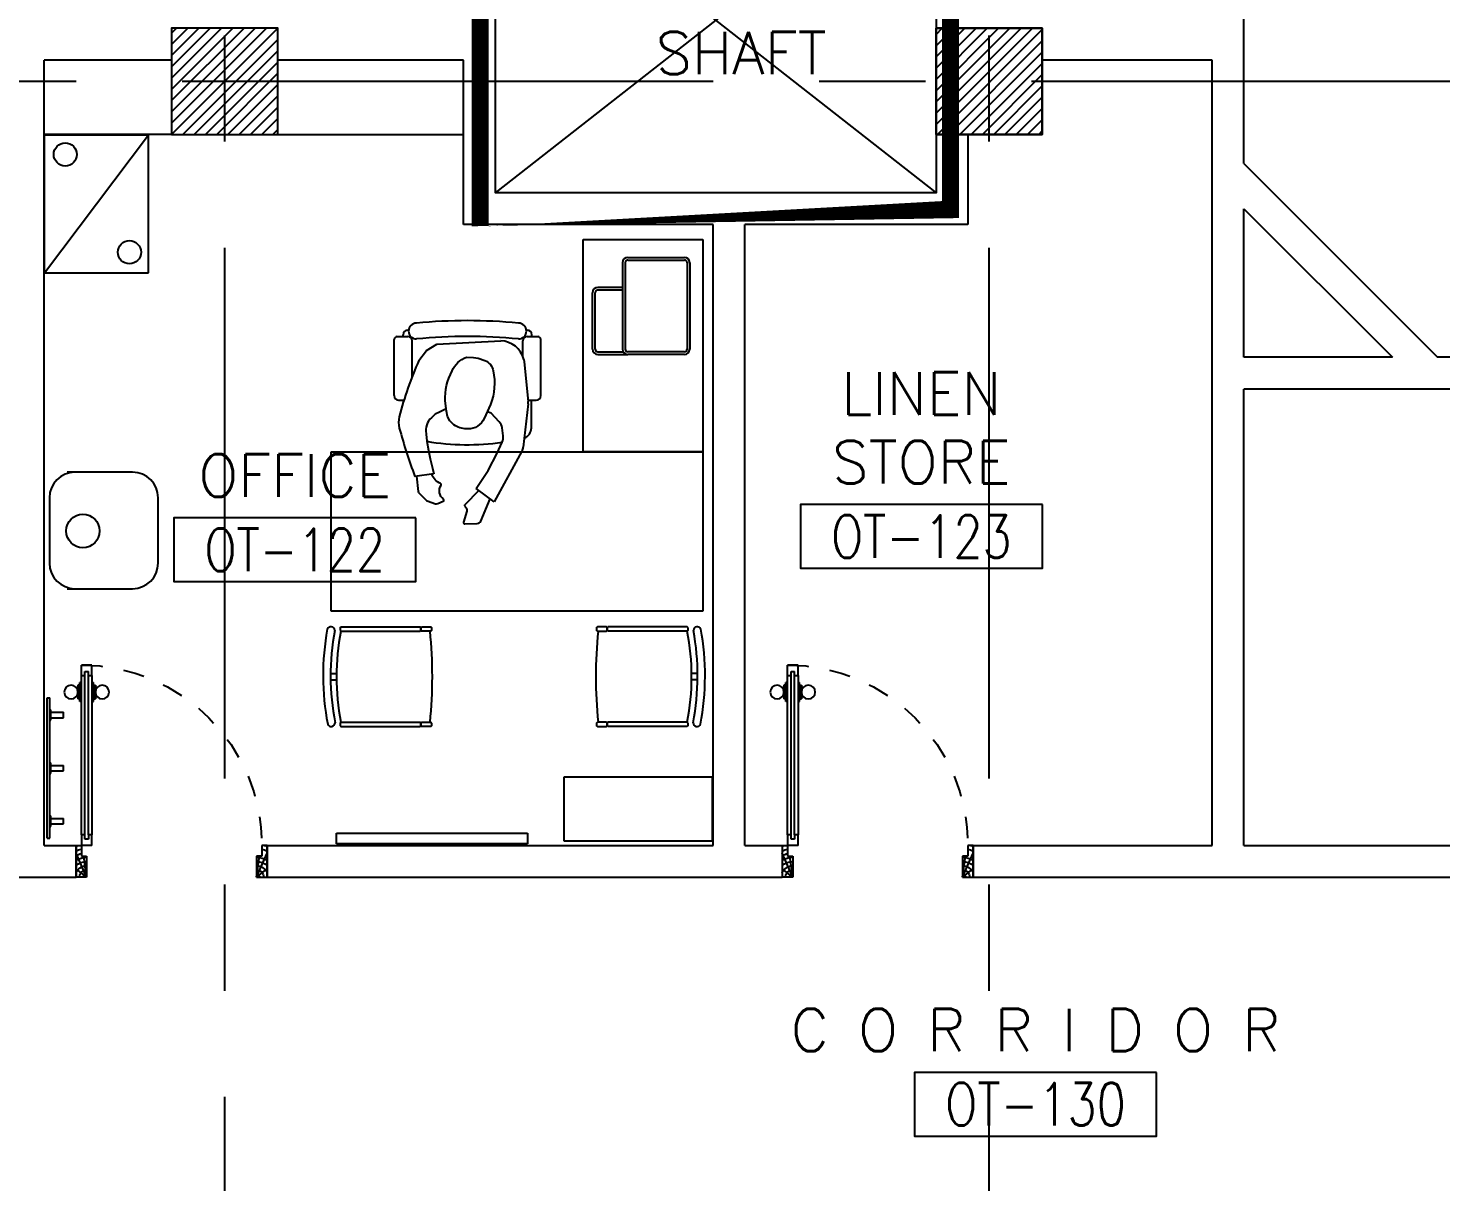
# Model space of a CAD drawing. Extents: x 275967.8 to 276060, y 57291.9 to 57371.4.
# Drawn here: x 275991.81 to 275998.46, y 57338 to 57343.43 of the extents above; entities that cross this region are included whole.
import ezdxf
from ezdxf.enums import TextEntityAlignment as Align

# ---------------------------------------------------------------- set-up
doc = ezdxf.new("R2010")
doc.units = 0
doc.header["$MEASUREMENT"] = 0
for name, pattern in [('CENTERX2', [4, 2.5, -0.5, 0.5, -0.5]), ('DASHED', [0.75, 0.5, -0.25]), ('HIDDEN', [0.375, 0.25, -0.125])]:
    doc.linetypes.add(name, pattern=pattern)
doc.layers.get('0').update_dxf_attribs({"linetype": 'CONTINUOUS'})
for name, color, linetype in [('AXES', 11, 'CENTERX2'), ('COL', 5, 'CONTINUOUS'), ('DOOR', 7, 'CONTINUOUS'), ('FireCompart', 7, 'DASHED'), ('HAT', 8, 'CONTINUOUS'), ('NON-MEDICAL', 5, 'CONTINUOUS'), ('RM-BOX', 4, 'CONTINUOUS'), ('RM-NAME', 2, 'CONTINUOUS'), ('RM-NO', 2, 'CONTINUOUS'), ('SHAFT', 3, 'CONTINUOUS'), ('TXT1', 2, 'CONTINUOUS'), ('WALL', 2, 'CONTINUOUS')]:
    doc.layers.add(name, color=color, linetype=linetype)
doc.styles.add('ROMANS', font='ROMANS.shx', dxfattribs={"width": 0.6})
doc.styles.add('TTXT', font='swisse.ttf', dxfattribs={"width": 0.6})

# ---------------------------------------------------------------- blocks, each defined once
blk = doc.blocks.new('*X657')
at = {"color": 0}
for p, q in [((42139.22208648524, 162736.2836178509), (42592.672442446, 163189.7339738117)), ((42139.22208648524, 162789.3166264399), (42539.63943385701, 163189.7339738117)), ((42139.22208648524, 162842.3496350289), (42486.60642526802, 163189.7339738117)), ((42139.22208648524, 162895.3826436179), (42433.57341667903, 163189.7339738117)), ((42139.22208648523, 162948.4156522069), (42380.54040809003, 163189.7339738117)), ((42139.22208648523, 163001.4486607959), (42327.50739950105, 163189.7339738117)), ((42139.22208648523, 163054.4816693848), (42274.47439091205, 163189.7339738117)), ((42139.22208648522, 163107.5146779738), (42221.44138232306, 163189.7339738117)), ((42139.22208648522, 163160.5476865628), (42168.40837373407, 163189.7339738117)), ((42145.70545103499, 162689.7339738117), (42639.22208648516, 163183.2506092618)), ((42198.73845962399, 162689.7339738117), (42639.22208648516, 163130.2176006729)), ((42251.77146821297, 162689.7339738117), (42639.22208648516, 163077.1845920839)), ((42304.80447680197, 162689.7339738117), (42639.22208648517, 163024.1515834949)), ((42357.83748539096, 162689.7339738117), (42639.22208648517, 162971.1185749059)), ((42410.87049397995, 162689.7339738117), (42639.22208648517, 162918.0855663169)), ((42463.90350256894, 162689.7339738117), (42639.22208648518, 162865.0525577279)), ((42516.93651115793, 162689.7339738117), (42639.22208648518, 162812.0195491389)), ((42569.96951974692, 162689.7339738117), (42639.22208648518, 162758.9865405499)), ((42623.00252833591, 162689.7339738117), (42639.22208648518, 162705.953531961))]:
    blk.add_line(p, q, dxfattribs=at)
blk = doc.blocks.new('*X656')
at = {"color": 0}
for p, q in [((38539.2220864853, 162742.5282019024), (38986.42785839461, 163189.7339738117)), ((38539.2220864853, 162795.5612104913), (38933.39484980562, 163189.7339738117)), ((38539.22208648529, 162848.5942190803), (38880.36184121663, 163189.7339738117)), ((38539.22208648529, 162901.6272276693), (38827.32883262764, 163189.7339738117)), ((38539.22208648529, 162954.6602362583), (38774.29582403864, 163189.7339738117)), ((38539.22208648529, 163007.6932448473), (38721.26281544965, 163189.7339738117)), ((38539.22208648529, 163060.7262534363), (38668.22980686066, 163189.7339738117)), ((38539.22208648528, 163113.7592620253), (38615.19679827167, 163189.7339738117)), ((38539.22208648528, 163166.7922706143), (38562.16378968268, 163189.7339738117)), ((38539.22208648531, 162689.4951933134), (39039.22208648521, 163189.4951933133)), ((38592.49387557259, 162689.7339738117), (39039.22208648522, 163136.4621847243)), ((38645.52688416158, 162689.7339738117), (39039.22208648522, 163083.4291761353)), ((38698.55989275057, 162689.7339738117), (39039.22208648523, 163030.3961675463)), ((38751.59290133957, 162689.7339738117), (39039.22208648523, 162977.3631589573)), ((38804.62590992855, 162689.7339738117), (39039.22208648524, 162924.3301503684)), ((38857.65891851755, 162689.7339738117), (39039.22208648524, 162871.2971417794)), ((38910.69192710653, 162689.7339738117), (39039.22208648524, 162818.2641331904)), ((38963.72493569553, 162689.7339738117), (39039.22208648524, 162765.2311246014)), ((39016.75794428452, 162689.7339738117), (39039.22208648524, 162712.1981160124))]:
    blk.add_line(p, q, dxfattribs=at)
blk = doc.blocks.new('COL50')
at = {"layer": 'COL'}
blk.add_lwpolyline([(-249.9999999999709, 250), (-249.9999999999418, -250), (250, -250), (249.9999999999709, 250)], close=True, dxfattribs=at)
blk = doc.blocks.new('RM1')
at = {"layer": 'RM-BOX'}
blk.add_lwpolyline([(569.8908462408872, -200), (-569.890846240829, -200), (-569.8908462407999, -500), (569.8908462407999, -500)], close=True, dxfattribs=at)
at = {"layer": 'RM-NAME', "style": 'ROMANS'}
for tag, p in [('ROOMNAME1', (-5.820766091346741e-11, 323.8095238095266)), ('ROOMNAME2', (0, 0))]:
    blk.add_attdef(tag, text='', height=200, dxfattribs=at).set_placement(p, align=Align.MIDDLE)
at = {"layer": 'RM-NO', "style": 'ROMANS', "width": 0.8}
blk.add_attdef('ROOMNO', text='', height=200, dxfattribs=at).set_placement((0, -350), align=Align.MIDDLE)
blk = doc.blocks.new('DOOR90')
at = {"layer": 'DOOR', "color": 0, "linetype": 'ByBlock'}
for p, q in [((-150, 0), (-150, -25)), ((-150, 0), (0, 0)), ((0, -50), (0, 0)), ((-1000, -25), (-1000, -75)), ((-1000, -75), (-1000, -25)), ((-950, -25), (-1000, -25)), ((-970, -42), (-970, -58)), ((-950, -41.9999999999709), (-970, -41.9999999999709)), ((-950, -58), (-970, -58)), ((-950, -25), (-950, -41.9999999999709)), ((-950, -58), (-950, -75)), ((-917.6424572214019, -25), (-917.6424572214019, -17.79999999995925)), ((-827.6424572214019, -17.79999999995925), (-917.6424572214019, -17.79999999995925)), ((-905.042457221396, -17.79999999995925), (-905.042457221396, -8.799999999959255)), ((-905.042457221396, -8.799999999959255), (-840.2424572214077, -8.799999999959255)), ((-905.042457221396, -17.79999999995925), (-840.2424572214077, -17.79999999995925)), ((-840.2424572214077, -17.79999999995925), (-840.2424572214077, -8.799999999959255)), ((-827.6424572214019, -25), (-827.6424572214019, -17.79999999995925)), ((-200, -42), (-200, -25)), ((-200, -25), (-150, -25)), ((-180, -42), (-200, -42)), ((-200, -75), (-200, -58)), ((-200, -58), (-180, -58)), ((-180, -58), (-180, -42)), ((-150, -75), (-150, -25)), ((-150, -25), (-100, -25)), ((-100, -25), (-100, -50)), ((-100, -50), (0, -50)), ((-950, -75), (-1000.000000000029, -74.99999999947613)), ((-917.6424572214019, -75), (-917.6424572214019, -82.20000000004075)), ((-827.6424572214019, -82.20000000004075), (-917.6424572214019, -82.20000000004075)), ((-905.042457221396, -82.20000000004075), (-905.042457221396, -91.20000000004075)), ((-905.042457221396, -82.20000000004075), (-840.2424572214077, -82.20000000004075)), ((-905.042457221396, -91.20000000004075), (-840.2424572214077, -91.20000000004075)), ((-840.2424572214077, -82.20000000004075), (-840.2424572214077, -91.20000000004075)), ((-827.6424572214019, -75), (-827.6424572214019, -82.20000000004075)), ((-150, -75), (-200, -75)), ((-100, -850), (0, -850)), ((-100, -875), (-100, -850)), ((0, -850), (0, -900)), ((-150, -900), (-150, -875)), ((-150, -875), (-100, -875)), ((0, -900), (-150, -900)), ((-150, -900), (0, -900))]:
    blk.add_line(p, q, dxfattribs=at)
at = {"layer": 'DOOR', "color": 9, "linetype": 'ByBlock'}
for p, q in [((0, -50), (-113.7099299924448, 0)), ((0, -50), (-40.1457343158545, 0)), ((0, -50), (-100, -36.64271395650576)), ((0, -850), (-113.7099299924448, -900)), ((0, -850), (-100, -863.3572860434942)), ((0, -850), (-40.1457343158545, -900))]:
    blk.add_line(p, q, dxfattribs=at)
at = {"layer": 'DOOR', "linetype": 'ByBlock'}
for p, q in [((-200, -25), (-950, -25)), ((-200, -42), (-950, -41.9999999999709)), ((-200, -58), (-950, -58)), ((-950, -75), (-200, -75))]:
    blk.add_line(p, q, dxfattribs=at)
at = {"layer": 'DOOR', "color": 0, "linetype": 'ByBlock'}
for centre in [(-872.6424572214019, 23.53094421501737), (-872.6424572214019, -123.5309442149592)]:
    blk.add_circle(centre, 32.39999999998526, dxfattribs=at)
at = {"layer": 'DOOR', "color": 9, "linetype": 'ByBlock'}
for centre, radius, start, end in [((0, -50), 154.4019578127773, 161.1052885486658, 166.2857707776672), ((0, -50), 134.4019578127773, 158.1598493927677, 169.2800236453784), ((0, -50), 94.40195781277725, 148.0181880328085, 180), ((0, -50), 74.40195781277725, 137.7764264164989, 180), ((0, -50), 114.4019578127773, 154.0838418822192, 167.37742587102), ((0, -50), 54.40195781277725, 113.2073828924446, 180), ((0, -50), 34.40195781277725, 90, 180), ((0, -50), 14.40195781277725, 90, 180), ((0, -850), 94.40195781277725, 180, 211.9818119671915), ((0, -850), 74.40195781277725, 180, 222.2235735835011), ((0, -850), 54.40195781277725, 180, 246.7926171075554), ((0, -850), 34.40195781277725, 180, 270), ((0, -850), 14.40195781277725, 180, 270), ((0, -850), 154.4019578127773, 193.7142292223328, 198.8947114513342), ((0, -850), 134.4019578127773, 190.7199763546216, 201.8401506072323)]:
    blk.add_arc(centre, radius, start, end, dxfattribs=at)
at = {"layer": 'DOOR', "linetype": 'HIDDEN', "ltscale": 0.5}
blk.add_arc((-149.9999999997381, -24.99999999948341), 850.0000000002619, 180, 270, dxfattribs=at)

msp = doc.modelspace()

# ---------------------------------------------------------------- linework, layer by layer
at = {"layer": 'AXES'}
for p, q in [((275992.7354987894, 57291.89863323942), (275992.7354987894, 57370.71130836655)), ((275996.3354987894, 57291.89863323942), (275996.3354987894, 57370.71130836655)), ((275968.5354987894, 57343.18292688339), (276036.5754987894, 57343.18292688339))]:
    msp.add_line(p, q, dxfattribs=at)
at = {"layer": 'FireCompart', "const_width": 0.08}
msp.add_lwpolyline([(275996.1537754723, 57342.57861673608), (275993.9393294027, 57342.57861673606), (275993.9393294028, 57344.35077359622), (275996.1537754723, 57344.35077359621), (275996.1537754723, 57342.57861673608)], close=True, dxfattribs=at)
at = {"layer": 'NON-MEDICAL'}
for p, q in [((275991.8872088684, 57342.27998013739), (275992.3772088684, 57342.92998013739)), ((275991.8872088684, 57342.27998013739), (275991.8872088684, 57342.92998013739)), ((275991.8872088684, 57342.92998013739), (275992.3772088684, 57342.92998013739)), ((275992.3772088684, 57342.27998013739), (275992.3772088684, 57342.92998013739)), ((275994.4240484354, 57342.43751547168), (275994.9865484354, 57342.43751547168)), ((275994.4240484354, 57341.43751547168), (275994.4240484354, 57342.43751547168)), ((275994.9865484354, 57342.43751547168), (275994.9865484354, 57341.43751547168)), ((275994.6089981709, 57342.32839627482), (275994.6089981709, 57341.92089627482)), ((275994.6089981709, 57342.32839627482), (275994.6089981709, 57341.92089627482)), ((275994.6214981709, 57342.32839627482), (275994.6214981709, 57341.92089627482)), ((275994.6214981709, 57342.32839627482), (275994.6214981709, 57341.92089627482)), ((275994.6339981708, 57342.35339627483), (275994.9002481709, 57342.35339627483)), ((275994.6339981708, 57342.35339627483), (275994.9002481709, 57342.35339627483)), ((275994.6339981708, 57342.34089627482), (275994.9002481709, 57342.34089627482)), ((275994.6339981708, 57342.34089627482), (275994.9002481709, 57342.34089627482)), ((275994.9127481708, 57342.32839627482), (275994.9127481708, 57341.92089627482)), ((275994.9127481708, 57342.32839627482), (275994.9127481708, 57341.92089627482)), ((275994.9252481709, 57342.32839627482), (275994.9252481709, 57341.92089627482)), ((275994.9252481709, 57342.32839627482), (275994.9252481709, 57341.92089627482)), ((275991.8872088684, 57342.27998013739), (275992.3772088684, 57342.27998013739)), ((275994.4677481709, 57341.92089627482), (275994.4677481709, 57342.18714627482)), ((275994.4677481709, 57341.92089627482), (275994.4677481709, 57342.18714627482)), ((275994.4802481708, 57341.92089627482), (275994.4802481708, 57342.18714627482)), ((275994.4802481708, 57341.92089627482), (275994.4802481708, 57342.18714627482)), ((275994.6089981709, 57342.21214627483), (275994.4927481709, 57342.21214627483)), ((275994.6089981709, 57342.21214627483), (275994.4927481709, 57342.21214627483)), ((275994.6089981709, 57342.19964627482), (275994.4927481709, 57342.19964627482)), ((275994.6089981709, 57342.19964627482), (275994.4927481709, 57342.19964627482)), ((275993.5480173438, 57341.98094211581), (275993.597384527, 57341.98094211581)), ((275993.5760133475, 57341.98094211581), (275993.5760133475, 57341.9887211946)), ((275993.5978192415, 57342.01052708853), (275993.601436336, 57342.01052708853)), ((275994.156215359, 57342.01052708853), (275994.1598324536, 57342.01052708853)), ((275994.1602671681, 57341.98094211581), (275994.2096343513, 57341.98094211581)), ((275994.1816383476, 57341.98094211581), (275994.1816383476, 57341.9887211946)), ((275993.5335133476, 57341.70235251889), (275993.5335133476, 57341.96643811957)), ((275993.6185133475, 57341.79218385516), (275993.6185133475, 57341.9598132953)), ((275993.6504454588, 57341.86823003805), (275993.6865209219, 57341.91421109993)), ((275993.6865209219, 57341.91421109993), (275993.7340862079, 57341.94408028574)), ((275993.7340862079, 57341.94408028574), (275994.0360724131, 57341.96050418975)), ((275994.1391383475, 57341.88819459096), (275994.1391383475, 57341.9598132953)), ((275994.2241383475, 57341.70235251889), (275994.2241383475, 57341.96643811957)), ((275994.4927481709, 57341.90839627483), (275994.6123475358, 57341.90839627483)), ((275994.4927481709, 57341.90839627483), (275994.6123475358, 57341.90839627483)), ((275994.9002481709, 57341.90839627483), (275994.6339981708, 57341.90839627483)), ((275994.9002481709, 57341.90839627483), (275994.6339981708, 57341.90839627483)), ((275994.1442897047, 57341.87292097379), (275994.1458006675, 57341.86094863999)), ((275994.1458006675, 57341.86094863999), (275994.1649981139, 57341.67422155204)), ((275994.4927481709, 57341.89589627482), (275994.6339981708, 57341.89589627482)), ((275994.4927481709, 57341.89589627482), (275994.6339981708, 57341.89589627482)), ((275994.9002481709, 57341.89589627482), (275994.6339981708, 57341.89589627482)), ((275994.9002481709, 57341.89589627482), (275994.6339981708, 57341.89589627482)), ((275993.5547633476, 57341.68110251889), (275993.5797373503, 57341.68110251889)), ((275994.1649281547, 57341.66271316825), (275994.1415525903, 57341.45964598842)), ((275994.1642906804, 57341.68110251889), (275994.2028883476, 57341.68110251889)), ((275994.1796324464, 57341.55073367313), (275994.1796324464, 57341.68110251889)), ((275993.7259821916, 57341.61418272735), (275993.7090999733, 57341.59809262118)), ((275993.7466943508, 57341.62490220817), (275993.7259821916, 57341.61418272735)), ((275993.7785879357, 57341.63922490394), (275993.7466943508, 57341.62490220817)), ((275993.9903413958, 57341.62027535908), (275993.9726453826, 57341.62605329954)), ((275994.0284598368, 57341.57884905539), (275993.9903413958, 57341.62027535908)), ((275993.6837732175, 57341.52336999243), (275993.6841581961, 57341.52091959157)), ((275993.6841581961, 57341.52091959157), (275993.6879663672, 57341.48717692497)), ((275994.0470744104, 57341.51282505249), (275994.0420055585, 57341.55004581461)), ((275993.6879663672, 57341.48717692497), (275993.6948341371, 57341.44346334982)), ((275993.6948341371, 57341.44346334982), (275993.7024722492, 57341.40435005785)), ((275994.019186756, 57341.431712288), (275994.0428009065, 57341.48367847137)), ((275993.236548437, 57341.43751547168), (275994.986548437, 57341.43751547168)), ((275993.236548437, 57340.68751547168), (275993.236548437, 57341.43751547168)), ((275993.7024722492, 57341.40435005785), (275993.7139403023, 57341.35986614052)), ((275993.9769485556, 57341.34892896069), (275994.019186756, 57341.431712288)), ((275994.1353115314, 57341.4400946729), (275994.0044414051, 57341.20244670135)), ((275994.9865484354, 57341.43751547168), (275994.4240484354, 57341.43751547168)), ((275994.986548437, 57341.43751547168), (275994.986548437, 57340.68751547168)), ((275994.986548437, 57341.43751547168), (275994.986548437, 57340.68751547168)), ((275992.3020197765, 57341.34127995359), (275991.9940655417, 57341.34127995359)), ((275993.7207893684, 57341.33358365864), (275993.6313662155, 57341.32167152347)), ((275993.7139403023, 57341.35986614052), (275993.7207893684, 57341.33358365864)), ((275993.9201391633, 57341.26385637674), (275993.9769485556, 57341.34892896069)), ((275994.0044414051, 57341.20244670135), (275993.9201391633, 57341.26385637674)), ((275991.9101369607, 57341.22098533063), (275991.9101369607, 57340.91303109584)), ((275992.4223143994, 57340.91303109584), (275992.4223143994, 57341.22098533063)), ((275991.9940655417, 57340.79273647287), (275992.3020197765, 57340.79273647287)), ((275994.986548437, 57340.68751547168), (275993.236548437, 57340.68751547168)), ((275993.279423815, 57340.609818998), (275993.2826746566, 57340.61306983963)), ((275993.279423815, 57340.609818998), (275993.279423815, 57340.59632068125)), ((275993.279423815, 57340.59632068125), (275993.2826746566, 57340.59306983963)), ((275993.2826746566, 57340.61306983963), (275993.6561729733, 57340.61306983963)), ((275993.2826746566, 57340.59306983963), (275993.6561729733, 57340.59306983963)), ((275993.659423815, 57340.609818998), (275993.6561729733, 57340.61306983963)), ((275993.6561729733, 57340.59306983963), (275993.659423815, 57340.59632068125)), ((275993.659423815, 57340.609818998), (275993.659423815, 57340.59632068125)), ((275994.5372529653, 57340.609818998), (275994.5405038069, 57340.61306983963)), ((275994.5372529653, 57340.609818998), (275994.5372529653, 57340.59632068124)), ((275994.5405038069, 57340.59306983964), (275994.5372529653, 57340.59632068124)), ((275994.9140021237, 57340.61306983963), (275994.5405038069, 57340.61306983963)), ((275994.9140021237, 57340.59306983964), (275994.5405038069, 57340.59306983964)), ((275994.9172529653, 57340.609818998), (275994.9140021237, 57340.61306983963)), ((275994.9172529653, 57340.59632068124), (275994.9140021237, 57340.59306983964)), ((275994.9172529653, 57340.609818998), (275994.9172529653, 57340.59632068124)), ((275993.2342140971, 57340.39376554749), (275993.2622920756, 57340.39375491632)), ((275994.9624626831, 57340.39376554749), (275994.9343847047, 57340.39375491632)), ((275993.2342025474, 57340.36326154968), (275993.2622805258, 57340.36325091851)), ((275994.9624742328, 57340.36326154968), (275994.9343962544, 57340.36325091851)), ((275991.8998313228, 57339.61731633723), (275991.8998313228, 57340.27771633723)), ((275991.8998313228, 57340.27771633723), (275991.9125313228, 57340.27771633723)), ((275991.9125313228, 57339.61731633723), (275991.9125313228, 57340.27771633723)), ((275991.9125313228, 57340.22251633723), (275991.9175313228, 57340.22251633723)), ((275991.9175313228, 57340.17251633723), (275991.9175313228, 57340.22251633723)), ((275991.9175313228, 57340.21021633723), (275991.9760313228, 57340.21021633723)), ((275991.9175313228, 57340.18481633723), (275991.9760313228, 57340.18481633723)), ((275991.9760313228, 57340.18481633723), (275991.9760313228, 57340.21021633723)), ((275991.9125313228, 57340.17251633723), (275991.9175313228, 57340.17251633723)), ((275993.279423815, 57340.159818998), (275993.2826746566, 57340.16306983963)), ((275993.279423815, 57340.159818998), (275993.279423815, 57340.14632068126)), ((275993.279423815, 57340.14632068126), (275993.2826746566, 57340.14306983963)), ((275993.2826746566, 57340.16306983963), (275993.6561729733, 57340.16306983963)), ((275993.2826746566, 57340.14306983963), (275993.6561729733, 57340.14306983963)), ((275993.659423815, 57340.159818998), (275993.6561729733, 57340.16306983963)), ((275993.6561729733, 57340.14306983963), (275993.659423815, 57340.14632068126)), ((275993.659423815, 57340.159818998), (275993.659423815, 57340.14632068126)), ((275994.5372529653, 57340.15981899801), (275994.5405038069, 57340.16306983962)), ((275994.5372529653, 57340.15981899801), (275994.5372529653, 57340.14632068126)), ((275994.5405038069, 57340.14306983963), (275994.5372529653, 57340.14632068126)), ((275994.9140021237, 57340.16306983962), (275994.5405038069, 57340.16306983962)), ((275994.9140021237, 57340.14306983963), (275994.5405038069, 57340.14306983963)), ((275994.9172529653, 57340.15981899801), (275994.9140021237, 57340.16306983962)), ((275994.9172529653, 57340.14632068126), (275994.9140021237, 57340.14306983963)), ((275994.9172529653, 57340.15981899801), (275994.9172529653, 57340.14632068126)), ((275991.9125313228, 57339.97251633723), (275991.9175313228, 57339.97251633723)), ((275991.9125313228, 57339.92251633723), (275991.9175313228, 57339.92251633723)), ((275991.9175313228, 57339.92251633723), (275991.9175313228, 57339.97251633723)), ((275991.9175313228, 57339.96021633723), (275991.9760313228, 57339.96021633723)), ((275991.9175313228, 57339.93481633723), (275991.9760313228, 57339.93481633723)), ((275991.9760313228, 57339.93481633723), (275991.9760313228, 57339.96021633723)), ((275995.0326033264, 57339.90486222808), (275994.3326033264, 57339.90486222808)), ((275994.3326033264, 57339.90486222808), (275994.3326033264, 57339.60486222807)), ((275995.0326033264, 57339.60486222807), (275995.0326033264, 57339.90486222808)), ((275991.9125313228, 57339.72251633723), (275991.9175313228, 57339.72251633723)), ((275991.9175313228, 57339.67251633723), (275991.9175313228, 57339.72251633723)), ((275991.9125313228, 57339.67251633723), (275991.9175313228, 57339.67251633723)), ((275991.9175313228, 57339.71021633723), (275991.9760313228, 57339.71021633723)), ((275991.9175313228, 57339.68481633723), (275991.9760313228, 57339.68481633723)), ((275991.9760313228, 57339.68481633723), (275991.9760313228, 57339.71021633723)), ((275991.8998313228, 57339.61731633723), (275991.9125313228, 57339.61731633723)), ((275993.262275021, 57339.64111035194), (275994.162275021, 57339.64111035194)), ((275993.262275021, 57339.59111035195), (275993.262275021, 57339.64111035194)), ((275994.162275021, 57339.59111035195), (275993.262275021, 57339.59111035195)), ((275994.162275021, 57339.64111035194), (275994.162275021, 57339.59111035195)), ((275994.3326033264, 57339.60486222807), (275995.0326033264, 57339.60486222807))]:
    msp.add_line(p, q, dxfattribs=at)
for points in [[(275993.7733556207, 57341.67714521857, -0.1280623441158444), (275993.8064367946, 57341.81821331275, -0.2157165500615503), (275993.8739656677, 57341.88257373744), (275993.9069379921, 57341.88178162536), (275993.929939408, 57341.87792991446), (275993.9613710481, 57341.86793723602, -0.2424325322695824), (275994.0004408002, 57341.81883126561, -0.1365134315806742), (275993.9880500156, 57341.660110611), (275993.9570786474, 57341.59417635408, -0.2971289954456431), (275993.881725331, 57341.54494500354, -0.1389862809669886), (275993.8217806163, 57341.56059400546, -0.1051670998467702), (275993.7959776263, 57341.58350070063), (275993.7852581454, 57341.60421285989), (275993.77990929, 57341.62875496014), (275993.7738118623, 57341.67706881847)], [(275993.6386211268, 57341.32248800603), (275993.6472411297, 57341.25127177309, 0.1665035490112078), (275993.6517376037, 57341.24197366547), (275993.6835837006, 57341.20980850773, 0.1166659625674936), (275993.6898078973, 57341.20592269913), (275993.7276856478, 57341.19312532928, 0.1815827009815398), (275993.7388857824, 57341.19349991452), (275993.764663925, 57341.2041770953, 0.5662746669378486), (275993.7660039902, 57341.21318957287, -0.3727105944282916), (275993.7544701823, 57341.28063466967, 0.4583706138374994), (275993.7519730832, 57341.28828674409, -0.2106221932453479), (275993.7102659537, 57341.33218182552)], [(275993.93240769, 57341.25450589918), (275993.8669813591, 57341.1878740617, 0.4458327033937252), (275993.8675499755, 57341.17878749228), (275993.869352768, 57341.1773605889, -0.3042703212343921), (275993.8756020449, 57341.15788658733), (275993.8605276427, 57341.10550667167, 0.5099825117139211), (275993.8666254941, 57341.0976979291), (275993.9249252129, 57341.09976219368, 0.2925229530919774), (275993.9412070817, 57341.11101053676), (275993.985275898, 57341.21610020482)]]:
    msp.add_lwpolyline(points, format="xyb", dxfattribs=at)
for points in [[(275993.6626746565, 57340.61306983963), (275993.7061729733, 57340.61306983963), (275993.709423815, 57340.609818998), (275993.709423815, 57340.59632068125), (275993.7061729733, 57340.59306983963), (275993.6626746565, 57340.59306983963), (275993.6594238149, 57340.59632068125), (275993.6594238149, 57340.609818998)], [(275994.5340021236, 57340.61306983963), (275994.4905038069, 57340.61306983963), (275994.4872529653, 57340.609818998), (275994.4872529653, 57340.59632068125), (275994.4905038069, 57340.59306983963), (275994.5340021236, 57340.59306983963), (275994.5372529653, 57340.59632068125), (275994.5372529653, 57340.609818998)], [(275993.6626746565, 57340.16306983963), (275993.7061729733, 57340.16306983963), (275993.709423815, 57340.15981899801), (275993.709423815, 57340.14632068126), (275993.7061729733, 57340.14306983963), (275993.6626746565, 57340.14306983963), (275993.6594238149, 57340.14632068126), (275993.6594238149, 57340.15981899801)], [(275994.5340021236, 57340.16306983963), (275994.4905038069, 57340.16306983963), (275994.4872529653, 57340.15981899801), (275994.4872529653, 57340.14632068126), (275994.4905038069, 57340.14306983963), (275994.5340021236, 57340.14306983963), (275994.5372529653, 57340.14632068126), (275994.5372529653, 57340.15981899801)]]:
    msp.add_lwpolyline(points, close=True, dxfattribs=at)
for centre, radius in [((275991.9849981992, 57342.83815863635), 0.05447805398561911), ((275992.2871476925, 57342.3778187414), 0.05447805398561911), ((275992.0677454903, 57341.06445132628), 0.07869149858899016)]:
    msp.add_circle(centre, radius, dxfattribs=at)
for centre, radius, start, end in [((275994.6339981708, 57342.32839627482), 0.02500000000000002, 90, 180), ((275994.6339981708, 57342.32839627482), 0.02500000000000002, 90, 180), ((275994.6339981708, 57342.32839627482), 0.01250000000000001, 90, 180), ((275994.6339981708, 57342.32839627482), 0.01250000000000001, 90, 180), ((275994.9002481709, 57342.32839627482), 0.02500000000000002, 0, 90), ((275994.9002481709, 57342.32839627482), 0.02500000000000002, 0, 90), ((275994.9002481709, 57342.32839627482), 0.01250000000000001, 0, 90), ((275994.9002481709, 57342.32839627482), 0.01250000000000001, 0, 90), ((275994.4927481709, 57342.18714627482), 0.02500000000000002, 90, 180), ((275994.4927481709, 57342.18714627482), 0.02500000000000002, 90, 180), ((275994.4927481709, 57342.18714627482), 0.01250000000000001, 90, 180), ((275994.4927481709, 57342.18714627482), 0.01250000000000001, 90, 180), ((275993.6385639967, 57342.00629936816), 0.03736759035958323, 90, 270), ((275993.8788258475, 57339.57202518869), 2.483291927125893, 84.44787071134948, 95.55212928865053), ((275994.1190876983, 57342.00629936816), 0.03736759035958276, 270, 90), ((275993.5480173438, 57341.96643811957), 0.01450399624358865, 90, 180), ((275993.5978192415, 57341.9887211946), 0.02180589392902037, 90, 180), ((275993.597384527, 57341.9598132953), 0.02112882052004857, 0, 90), ((275993.8788258475, 57339.57176740704), 2.40917470877499, 84.27650002728197, 95.72349997271803), ((275994.1602671681, 57341.9598132953), 0.02112882052004857, 90, 180), ((275994.1598324536, 57341.9887211946), 0.02180589392902037, 0, 90), ((275994.2096343513, 57341.96643811957), 0.01450399624358865, 0, 90), ((275994.0305861876, 57341.84307751939), 0.117554759932063, 14.70655074113643, 87.3250611738452), ((275994.4927481709, 57341.92089627482), 0.02500000000000002, 180, 270), ((275994.4927481709, 57341.92089627482), 0.02500000000000002, 180, 270), ((275994.4927481709, 57341.92089627482), 0.01250000000000001, 180, 270), ((275994.4927481709, 57341.92089627482), 0.01250000000000001, 180, 270), ((275994.6339981708, 57341.92089627482), 0.02500000000000002, 180, 270), ((275994.6339981708, 57341.92089627482), 0.02500000000000002, 180, 270), ((275994.6339981708, 57341.92089627482), 0.01250000000000001, 180, 270), ((275994.6339981708, 57341.92089627482), 0.01250000000000001, 180, 270), ((275994.9002481709, 57341.92089627482), 0.02500000000000002, 270, 0), ((275994.9002481709, 57341.92089627482), 0.02500000000000002, 270, 0), ((275994.9002481709, 57341.92089627482), 0.01250000000000001, 270, 0), ((275994.9002481709, 57341.92089627482), 0.01250000000000001, 270, 0), ((275995.1297502471, 57341.2023364451), 1.622269069402623, 155.7656058190084, 165.7076754240663), ((275993.5547633476, 57341.70235251889), 0.02125000000000002, 180, 270), ((275994.1121516714, 57341.66878839954), 0.05312500000001193, 353.4334438016873, 5.86996592880656), ((275994.2028883476, 57341.70235251889), 0.02125000000000002, 270, 0), ((275993.6606537703, 57341.57659485965), 0.1062500000000036, 165.7076754240663, 194.943001501302), ((275993.7677432168, 57341.5365623848), 0.08499999999999884, 133.6238170356301, 188.9286635015422), ((275993.9893664368, 57341.54287723724), 0.05312500000000138, 7.755030523333171, 42.61873103030795), ((275995.8175565763, 57342.15223606992), 2.3386461380931, 194.943001501302, 200.8024902733004), ((275993.9944352888, 57341.50565647512), 0.05312500000000207, 335.5622974974951, 7.755030523333171), ((275994.1273513934, 57341.55073367313), 0.05228105297948709, 291.4087542765432, 0), ((275993.8788258475, 57342.6072676087), 1.136325492887315, 260.3314107061848, 278.2760092564886), ((275994.088776107, 57341.46572121971), 0.05312499999999807, 331.1589061398415, 353.4334438016873), ((275992.0304315836, 57341.22098533063), 0.120294622964402, 90, 180), ((275992.3020197765, 57341.22098533063), 0.120294622964402, 0, 90), ((275992.0304315836, 57340.91303109584), 0.120294622964402, 180, 270), ((275992.3020197765, 57340.91303109584), 0.120294622964402, 270, 0), ((275994.4121859806, 57340.38276324373), 1.213343331597614, 169.5771121122419, 190.8479862275238), ((275993.2355149008, 57340.59542434714), 0.01800412687795548, 359.4431220840448, 157.6465599747663), ((275994.4122292487, 57340.38276074974), 1.178028582739914, 169.5838962326439, 190.8292469296306), ((275994.4060886202, 57340.37806983963), 1.143802401476311, 169.165688043661, 190.834311956339), ((275991.5218697941, 57340.37806983963), 2.19155005018978, 354.3699946377912, 5.630005362208784), ((275996.6748069862, 57340.37806983961), 2.19155005018978, 174.3699946377912, 185.6300053622088), ((275993.79058816, 57340.37806983961), 1.143802401476311, 349.1656880436611, 10.83431195633893), ((275993.7844475316, 57340.38276074975), 1.178028582739914, 349.1707530703694, 10.41610376735607), ((275994.9611618795, 57340.59542434712), 0.01800412687795548, 22.35344002523365, 180.5568779159552), ((275993.7844907997, 57340.38276324375), 1.213343331597614, 349.1520137724762, 10.42288788775809), ((275993.2371763433, 57340.16125456871), 0.01800412687795548, 202.3534400252336, 0.5568779159551982), ((275994.959500437, 57340.16125456869), 0.01800412687795548, 179.4431220840448, 337.6465599747664)]:
    msp.add_arc(centre, radius, start, end, dxfattribs=at)
at = {"layer": 'SHAFT'}
for p, q in [((275994.0104987894, 57342.65792688339), (275996.0854987894, 57344.28292688339)), ((275994.0104987894, 57344.28292688339), (275996.0854987894, 57342.65792688339))]:
    msp.add_line(p, q, dxfattribs=at)
at = {"layer": 'SHAFT', "linetype": 'ByBlock', "ltscale": 0.3}
msp.add_line((275992.9854987894, 57342.93292688339), (275993.8604987894, 57342.93292688339), dxfattribs=at)
at = {"layer": 'WALL'}
for p, q in [((275997.5354987894, 57342.79505891773), (275997.5354987894, 57347.07079484902)), ((275992.4854987894, 57343.28292688339), (275991.8854987894, 57343.28292688339)), ((275991.8854987894, 57339.58292688339), (275991.8854987894, 57343.28292688339)), ((275993.8604987894, 57343.28292688339), (275992.9854987894, 57343.28292688339)), ((275993.8604987894, 57342.50792688339), (275993.8604987894, 57343.28292688339)), ((275997.3854987894, 57343.28292688339), (275996.5854987894, 57343.28292688339)), ((275997.3854987894, 57339.58292688339), (275997.3854987894, 57343.28292688339)), ((275996.2354987894, 57342.93292688339), (275996.2354987894, 57342.50792688339)), ((275997.5354987894, 57342.79505891776), (275998.4476308237, 57341.88292688339)), ((275997.5354987894, 57341.88292688339), (275997.5354987894, 57342.58292688338)), ((275997.5354987893, 57342.58292688342), (275998.2354987894, 57341.88292688339)), ((275995.0354987894, 57342.50792688339), (275993.8604987894, 57342.50792688339)), ((275995.0354987894, 57339.58292688339), (275995.0354987894, 57342.50792688339)), ((275995.1854987894, 57339.58292688339), (275995.1854987894, 57342.50792688339)), ((275996.2354987894, 57342.50792688339), (275995.1854987894, 57342.50792688339)), ((275998.2354987894, 57341.88292688338), (275997.5354987894, 57341.88292688339)), ((276002.7233667552, 57341.88292688339), (275998.4476308236, 57341.88292688339)), ((276000.5104987894, 57341.73292688339), (275997.5354987894, 57341.73292688339)), ((275997.5354987894, 57339.58292688339), (275997.5354987894, 57341.73292688339)), ((275991.8854987894, 57339.58292688339), (275992.0354987894, 57339.58292688339)), ((275992.0354987894, 57339.43292688339), (275992.0354987894, 57339.58292688339)), ((275992.9354987894, 57339.43292688339), (275992.9354987894, 57339.58292688339)), ((275992.9354987894, 57339.58292688339), (275995.0354987894, 57339.58292688339)), ((275995.1854987894, 57339.58292688339), (275995.3604987894, 57339.58292688339)), ((275995.3604987894, 57339.58292688339), (275995.3604987894, 57339.43292688339)), ((275996.2604987894, 57339.58292688339), (275996.2604987894, 57339.43292688339)), ((275996.2604987894, 57339.58292688339), (275997.3854987894, 57339.58292688339)), ((275997.5354987894, 57339.58292688339), (275999.4604987894, 57339.58292688338)), ((275987.9854987894, 57339.43292667186), (275992.0355038687, 57339.4329273572)), ((275992.9354987894, 57339.43292688339), (275995.3604987894, 57339.43292688339)), ((275996.2604987894, 57339.43292688339), (275999.4604997384, 57339.43292688339))]:
    msp.add_line(p, q, dxfattribs=at)
at = {"layer": 'WALL', "color": 6, "linetype": 'ByBlock', "ltscale": 0.3}
msp.add_line((275992.4854987894, 57342.93292688339), (275991.8854987894, 57342.93292688339), dxfattribs=at)
at = {"layer": 'WALL'}
msp.add_lwpolyline([(275994.0104987894, 57344.28292688339), (275996.0854987894, 57344.28292688339), (275996.0854987894, 57342.6579268834), (275994.0104987894, 57342.6579268834)], close=True, dxfattribs=at)
at = {"layer": 'WALL', "linetype": 'ByBlock', "ltscale": 0.3}
for points in [[(275992.4854987893, 57342.93292688339), (275992.9854987893, 57342.93292688339), (275992.9854987893, 57343.43292688339), (275992.4854987893, 57343.43292688339)], [(275996.5854987894, 57342.93292688339), (275996.0854987894, 57342.93292688339), (275996.0854987894, 57343.43292688339), (275996.5854987894, 57343.43292688339)]]:
    msp.add_lwpolyline(points, close=True, dxfattribs=at)

# ---------------------------------------------------------------- block references
at = {"layer": 'COL', "xscale": 0.0009999999892897904, "yscale": 0.000999999996565748, "zscale": 0.001}
for p in [(275992.7354987894, 57343.18292688339), (275996.3354987894, 57343.18292688339)]:
    msp.add_blockref('COL50', p, dxfattribs=at)
at = {"layer": 'DOOR', "color": 0, "linetype": 'ByBlock', "xscale": -0.000999999996565748, "yscale": 0.000999999996565748, "zscale": 0.001, "rotation": 90}
for p in [(275992.0355038687, 57339.4329273572), (275995.3605038687, 57339.4329273572)]:
    msp.add_blockref('DOOR90', p, dxfattribs=at)
at = {"layer": 'HAT', "xscale": 0.0009999999892897904, "yscale": 0.000999999996565748, "zscale": 0.001}
for name in ['*X656', '*X657']:
    msp.add_blockref(name, (275953.9462767029, 57180.24319290958), dxfattribs=at)
at = {"layer": 'RM-NAME', "xscale": 0.0009999999892897904, "yscale": 0.000999999996565748, "zscale": 0.001}
for p, values in [((275996.0164310969, 57341.3885352898), {'ROOMNO': 'OT-123', 'ROOMNAME2': 'STORE', 'ROOMNAME1': 'LINEN'}), ((275993.0654821012, 57341.32588230923), {'ROOMNO': 'OT-122', 'ROOMNAME2': 'OFFICE'}), ((275996.5539561324, 57338.71404536578), {'ROOMNO': 'OT-130', 'ROOMNAME2': 'C O R R I D O R'})]:
    msp.add_blockref('RM1', p, dxfattribs=at).add_auto_attribs(values)

# ---------------------------------------------------------------- texts
at = {"layer": 'RM-NAME', "style": 'ROMANS'}
msp.add_text('SHAFT', height=0.2, dxfattribs=at).set_placement((275995.1676527425, 57343.31633125313), align=Align.MIDDLE)
at = {"layer": 'TXT1', "color": 6, "style": 'TTXT', "width": 0.9}
msp.add_text('SMOKE COMPARTMENT ZONE No.1', height=0.6078515624999999, rotation=44.99999999970522, dxfattribs=at).set_placement((275985.6615346423, 57341.19672833259))

doc.saveas('drawing.dxf')
